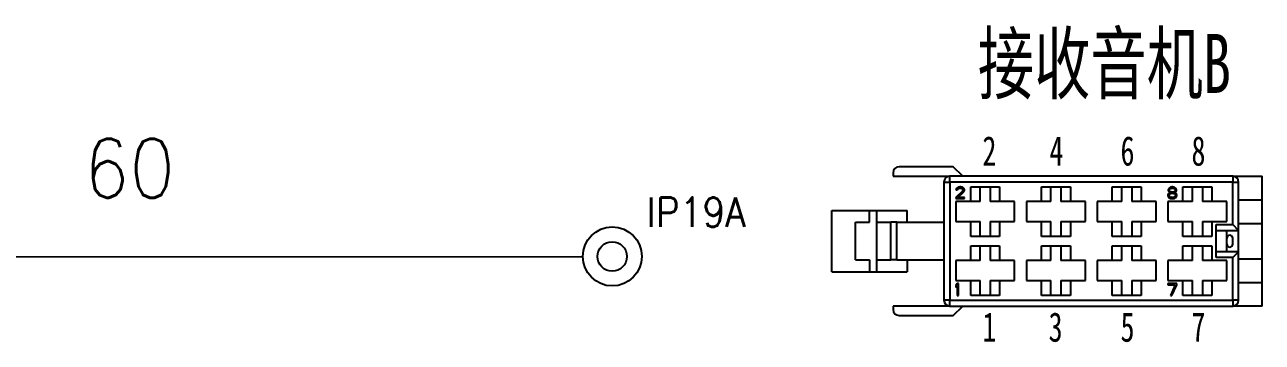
# Model space of a CAD drawing. Header units: inches. Extents: x 47316 to 59086, y 3141 to 11743.
# Drawn here: x 53759.1 to 53864.1, y 8537.2 to 8564.1 of the extents above; entities that cross this region are included whole.
import ezdxf

# ---------------------------------------------------------------- set-up
doc = ezdxf.new("R2010")
doc.units = ezdxf.units.IN
doc.header["$MEASUREMENT"] = 0
doc.layers.add('___SHELL', color=7, linetype='Continuous')
doc.styles.add('MtX_FangSong_GB2312', font='')
doc.styles.get("Standard").update_dxf_attribs({"font": ''})
doc.styles.get('MtX_FangSong_GB2312').set_extended_font_data('FangSong_GB2312')
doc.styles.get('Standard').set_extended_font_data('SimSun')
doc.linetypes.add('_VH_OTCON', pattern='A,0.0001,[7,VeSys.shx,S=0.1,R=0,X=0,Y=0],-0.4,[7,VeSys.shx,S=0.1,R=0,X=0,Y=0],-0.4,["X",Standard,S=1,R=0,X=-0.5,Y=-0.5],-0.0001,[7,VeSys.shx,S=0.1,R=0,X=0,Y=0],-0.4', length=1.2002)

msp = doc.modelspace()

# ---------------------------------------------------------------- linework, layer by layer
at = {"color": 0, "linetype": '_VH_OTCON', "lineweight": -2, "ltscale": 5}
msp.add_line((53728.66, 8544.44), (53806.42, 8544.49), dxfattribs=at)
at = {"color": 0, "linetype": 'Continuous', "lineweight": -2}
for radius in [2.5, 1.25]:
    msp.add_circle((53808.92, 8544.49), radius, dxfattribs=at)
at = {"layer": '___SHELL', "color": 0, "lineweight": -2, "ltscale": 0.0075}
for p, q in [((53832.75, 8551.59), (53832.75, 8551.29)), ((53832.75, 8540.29), (53832.75, 8539.99))]:
    msp.add_line(p, q, dxfattribs=at)
at = {"layer": '___SHELL', "color": 0, "lineweight": -2, "ltscale": 0.114999}
for p, q in [((53837.85, 8552.09), (53833.25, 8552.09)), ((53833.25, 8539.49), (53837.85, 8539.49))]:
    msp.add_line(p, q, dxfattribs=at)
at = {"layer": '___SHELL', "color": 0, "lineweight": -2, "ltscale": 0.028284}
for p, q in [((53838.65, 8551.29), (53837.85, 8552.09)), ((53837.85, 8539.49), (53838.65, 8540.29))]:
    msp.add_line(p, q, dxfattribs=at)
at = {"layer": '___SHELL', "color": 0, "lineweight": -2, "ltscale": 0.12}
for p, q in [((53832.75, 8551.29), (53837.55, 8551.29)), ((53837.55, 8540.29), (53832.75, 8540.29))]:
    msp.add_line(p, q, dxfattribs=at)
at = {"layer": '___SHELL', "color": 0, "lineweight": -2, "ltscale": 0.0125}
for p, q in [((53837.05, 8550.79), (53837.55, 8550.79)), ((53837.55, 8550.79), (53837.55, 8551.29)), ((53861.55, 8551.29), (53861.55, 8550.79)), ((53861.55, 8550.79), (53862.05, 8550.79)), ((53833.05, 8547.39), (53832.55, 8547.39)), ((53861.55, 8545.54), (53861.55, 8546.04)), ((53833.05, 8544.19), (53832.55, 8544.19)), ((53837.55, 8540.79), (53837.05, 8540.79)), ((53837.55, 8540.29), (53837.55, 8540.79)), ((53861.55, 8540.79), (53861.55, 8540.29)), ((53862.05, 8540.79), (53861.55, 8540.79))]:
    msp.add_line(p, q, dxfattribs=at)
at = {"layer": '___SHELL', "color": 0, "lineweight": -2, "ltscale": 0.25}
for p, q in [((53837.05, 8550.79), (53837.05, 8540.79)), ((53837.55, 8550.79), (53837.55, 8540.79))]:
    msp.add_line(p, q, dxfattribs=at)
at = {"layer": '___SHELL', "color": 0, "lineweight": -2}
for p, q in [((53861.55, 8551.29), (53837.55, 8551.29)), ((53861.55, 8550.79), (53837.55, 8550.79)), ((53837.55, 8540.79), (53861.55, 8540.79)), ((53837.55, 8540.29), (53861.55, 8540.29))]:
    msp.add_line(p, q, dxfattribs=at)
at = {"layer": '___SHELL', "color": 0, "lineweight": -2, "ltscale": 0.002978}
msp.add_line((53838.18, 8550.32), (53838.1, 8550.24), dxfattribs=at)
at = {"layer": '___SHELL', "color": 0, "lineweight": -2, "ltscale": 0.002339}
for p, q in [((53838.26, 8550.37), (53838.18, 8550.32)), ((53838.7, 8550.32), (53838.62, 8550.37)), ((53856.22, 8549.79), (53856.3, 8549.83)), ((53856.3, 8549.52), (53856.22, 8549.56)), ((53856.55, 8549.83), (53856.64, 8549.79)), ((53856.64, 8549.56), (53856.55, 8549.52))]:
    msp.add_line(p, q, dxfattribs=at)
at = {"layer": '___SHELL', "color": 0, "lineweight": -2, "ltscale": 0.003685}
msp.add_line((53838.41, 8550.39), (53838.26, 8550.37), dxfattribs=at)
at = {"layer": '___SHELL', "color": 0, "lineweight": -2, "ltscale": 0.002083}
msp.add_line((53838.49, 8550.39), (53838.41, 8550.39), dxfattribs=at)
at = {"layer": '___SHELL', "color": 0, "lineweight": -2, "ltscale": 0.00317}
msp.add_line((53838.62, 8550.37), (53838.49, 8550.39), dxfattribs=at)
at = {"layer": '___SHELL', "color": 0, "lineweight": -2, "ltscale": 0.002979}
msp.add_line((53838.78, 8550.24), (53838.7, 8550.32), dxfattribs=at)
at = {"layer": '___SHELL', "color": 0, "lineweight": -2, "ltscale": 0.061249}
for p, q in [((53839.33, 8550.39), (53841.78, 8550.39)), ((53845.33, 8550.39), (53847.78, 8550.39)), ((53851.33, 8550.39), (53853.78, 8550.39)), ((53857.33, 8550.39), (53859.78, 8550.39)), ((53841.78, 8546.19), (53839.33, 8546.19)), ((53847.78, 8546.19), (53845.33, 8546.19)), ((53853.78, 8546.19), (53851.33, 8546.19)), ((53859.78, 8546.19), (53857.33, 8546.19)), ((53839.33, 8545.39), (53841.78, 8545.39)), ((53845.33, 8545.39), (53847.78, 8545.39)), ((53851.33, 8545.39), (53853.78, 8545.39)), ((53857.33, 8545.39), (53859.78, 8545.39)), ((53841.78, 8541.19), (53839.33, 8541.19)), ((53847.78, 8541.19), (53845.33, 8541.19)), ((53853.78, 8541.19), (53851.33, 8541.19)), ((53859.78, 8541.19), (53857.33, 8541.19))]:
    msp.add_line(p, q, dxfattribs=at)
at = {"layer": '___SHELL', "color": 0, "lineweight": -2, "ltscale": 0.03125}
for p, q in [((53839.33, 8549.14), (53839.33, 8550.39)), ((53840.13, 8549.14), (53840.13, 8550.39)), ((53840.98, 8550.39), (53840.98, 8549.14)), ((53841.78, 8550.39), (53841.78, 8549.14)), ((53845.33, 8549.14), (53845.33, 8550.39)), ((53846.13, 8549.14), (53846.13, 8550.39)), ((53846.98, 8550.39), (53846.98, 8549.14)), ((53847.78, 8550.39), (53847.78, 8549.14)), ((53851.33, 8549.14), (53851.33, 8550.39)), ((53852.13, 8549.14), (53852.13, 8550.39)), ((53852.98, 8550.39), (53852.98, 8549.14)), ((53853.78, 8550.39), (53853.78, 8549.14)), ((53857.33, 8549.14), (53857.33, 8550.39)), ((53858.13, 8549.14), (53858.13, 8550.39)), ((53858.98, 8550.39), (53858.98, 8549.14)), ((53859.78, 8550.39), (53859.78, 8549.14)), ((53839.33, 8546.19), (53839.33, 8547.44)), ((53840.13, 8546.19), (53840.13, 8547.44)), ((53840.98, 8547.44), (53840.98, 8546.19)), ((53841.78, 8547.44), (53841.78, 8546.19)), ((53845.33, 8546.19), (53845.33, 8547.44)), ((53846.13, 8546.19), (53846.13, 8547.44)), ((53846.98, 8547.44), (53846.98, 8546.19)), ((53847.78, 8547.44), (53847.78, 8546.19)), ((53851.33, 8546.19), (53851.33, 8547.44)), ((53852.13, 8546.19), (53852.13, 8547.44)), ((53852.98, 8547.44), (53852.98, 8546.19)), ((53853.78, 8547.44), (53853.78, 8546.19)), ((53857.33, 8546.19), (53857.33, 8547.44)), ((53858.13, 8546.19), (53858.13, 8547.44)), ((53858.98, 8547.44), (53858.98, 8546.19)), ((53859.78, 8547.44), (53859.78, 8546.19)), ((53839.33, 8544.14), (53839.33, 8545.39)), ((53840.13, 8544.14), (53840.13, 8545.39)), ((53840.98, 8545.39), (53840.98, 8544.14)), ((53841.78, 8545.39), (53841.78, 8544.14)), ((53845.33, 8544.14), (53845.33, 8545.39)), ((53846.13, 8544.14), (53846.13, 8545.39)), ((53846.98, 8545.39), (53846.98, 8544.14)), ((53847.78, 8545.39), (53847.78, 8544.14)), ((53851.33, 8544.14), (53851.33, 8545.39)), ((53852.13, 8544.14), (53852.13, 8545.39)), ((53852.98, 8545.39), (53852.98, 8544.14)), ((53853.78, 8545.39), (53853.78, 8544.14)), ((53857.33, 8544.14), (53857.33, 8545.39)), ((53858.13, 8544.14), (53858.13, 8545.39)), ((53858.98, 8545.39), (53858.98, 8544.14)), ((53859.78, 8545.39), (53859.78, 8544.14)), ((53839.33, 8541.19), (53839.33, 8542.44)), ((53840.13, 8541.19), (53840.13, 8542.44)), ((53840.98, 8542.44), (53840.98, 8541.19)), ((53841.78, 8542.44), (53841.78, 8541.19)), ((53845.33, 8541.19), (53845.33, 8542.44)), ((53846.13, 8541.19), (53846.13, 8542.44)), ((53846.98, 8542.44), (53846.98, 8541.19)), ((53847.78, 8542.44), (53847.78, 8541.19)), ((53851.33, 8541.19), (53851.33, 8542.44)), ((53852.13, 8541.19), (53852.13, 8542.44)), ((53852.98, 8542.44), (53852.98, 8541.19)), ((53853.78, 8542.44), (53853.78, 8541.19)), ((53857.33, 8541.19), (53857.33, 8542.44)), ((53858.13, 8541.19), (53858.13, 8542.44)), ((53858.98, 8542.44), (53858.98, 8541.19)), ((53859.78, 8542.44), (53859.78, 8541.19))]:
    msp.add_line(p, q, dxfattribs=at)
at = {"layer": '___SHELL', "color": 0, "lineweight": -2, "ltscale": 0.003055}
for p, q in [((53856.28, 8550.37), (53856.18, 8550.3)), ((53856.68, 8550.3), (53856.57, 8550.37))]:
    msp.add_line(p, q, dxfattribs=at)
at = {"layer": '___SHELL', "color": 0, "lineweight": -2, "ltscale": 0.002657}
for p, q in [((53856.39, 8550.39), (53856.28, 8550.37)), ((53856.57, 8550.37), (53856.47, 8550.39)), ((53838.28, 8550.26), (53838.39, 8550.28)), ((53838.47, 8550.28), (53838.57, 8550.26))]:
    msp.add_line(p, q, dxfattribs=at)
at = {"layer": '___SHELL', "color": 0, "lineweight": -2, "ltscale": 0.002084}
for p, q in [((53856.47, 8550.39), (53856.39, 8550.39)), ((53838.39, 8550.28), (53838.47, 8550.28)), ((53856.39, 8550.28), (53856.47, 8550.28)), ((53856.47, 8549.94), (53856.39, 8549.94)), ((53856.39, 8549.86), (53856.47, 8549.86)), ((53856.47, 8549.49), (53856.39, 8549.49))]:
    msp.add_line(p, q, dxfattribs=at)
at = {"layer": '___SHELL', "color": 0, "lineweight": -2, "ltscale": 0.0625}
for p, q in [((53861.55, 8551.29), (53864.05, 8551.29)), ((53864.05, 8540.29), (53861.55, 8540.29))]:
    msp.add_line(p, q, dxfattribs=at)
at = {"layer": '___SHELL', "color": 0, "lineweight": -2, "ltscale": 0.09}
for p, q in [((53861.55, 8547.19), (53861.55, 8550.79)), ((53861.55, 8540.79), (53861.55, 8544.39))]:
    msp.add_line(p, q, dxfattribs=at)
at = {"layer": '___SHELL', "color": 0, "lineweight": -2, "ltscale": 0.1025}
for p, q in [((53862.05, 8546.69), (53862.05, 8550.79)), ((53862.05, 8540.79), (53862.05, 8544.89))]:
    msp.add_line(p, q, dxfattribs=at)
at = {"layer": '___SHELL', "color": 0, "lineweight": -2, "ltscale": 0.05}
for p, q in [((53864.05, 8549.29), (53864.05, 8551.29)), ((53862.05, 8549.29), (53864.05, 8549.29)), ((53864.05, 8547.29), (53864.05, 8549.29)), ((53862.05, 8547.29), (53864.05, 8547.29)), ((53862.05, 8544.29), (53864.05, 8544.29)), ((53864.05, 8542.29), (53864.05, 8544.29)), ((53862.05, 8542.29), (53864.05, 8542.29)), ((53864.05, 8540.29), (53864.05, 8542.29))]:
    msp.add_line(p, q, dxfattribs=at)
at = {"layer": '___SHELL', "color": 0, "lineweight": -2, "ltscale": 0.019736}
msp.add_line((53838.64, 8550.03), (53838.05, 8549.49), dxfattribs=at)
at = {"layer": '___SHELL', "color": 0, "lineweight": -2, "ltscale": 0.00266}
for p, q in [((53838.05, 8549.49), (53838.05, 8549.39)), ((53838.8, 8549.39), (53838.8, 8549.49)), ((53856.05, 8542.19), (53856.05, 8542.08)), ((53856.8, 8542.08), (53856.8, 8542.19))]:
    msp.add_line(p, q, dxfattribs=at)
at = {"layer": '___SHELL', "color": 0, "lineweight": -2, "ltscale": 0.01875}
for p, q in [((53838.05, 8549.39), (53838.8, 8549.39)), ((53856.8, 8542.19), (53856.05, 8542.19))]:
    msp.add_line(p, q, dxfattribs=at)
at = {"layer": '___SHELL', "color": 0, "lineweight": -2, "ltscale": 0.00219}
for p, q in [((53838.1, 8550.24), (53838.07, 8550.15)), ((53838.8, 8550.15), (53838.78, 8550.24)), ((53838.78, 8550.03), (53838.8, 8550.11))]:
    msp.add_line(p, q, dxfattribs=at)
at = {"layer": '___SHELL', "color": 0, "lineweight": -2, "ltscale": 0.002605}
msp.add_line((53838.07, 8550.15), (53838.18, 8550.15), dxfattribs=at)
at = {"layer": '___SHELL', "color": 0, "lineweight": -2, "ltscale": 0.001906}
for p, q in [((53838.18, 8550.15), (53838.22, 8550.22)), ((53838.64, 8550.22), (53838.68, 8550.15)), ((53838.74, 8549.96), (53838.78, 8550.03)), ((53856.18, 8550.13), (53856.22, 8550.2)), ((53856.22, 8550.03), (53856.18, 8550.09)), ((53856.64, 8550.2), (53856.68, 8550.13)), ((53856.68, 8550.09), (53856.64, 8550.03))]:
    msp.add_line(p, q, dxfattribs=at)
at = {"layer": '___SHELL', "color": 0, "lineweight": -2, "ltscale": 0.001891}
for p, q in [((53838.22, 8550.22), (53838.28, 8550.26)), ((53838.57, 8550.26), (53838.64, 8550.22))]:
    msp.add_line(p, q, dxfattribs=at)
at = {"layer": '___SHELL', "color": 0, "lineweight": -2, "ltscale": 0.017506}
msp.add_line((53838.22, 8549.49), (53838.74, 8549.96), dxfattribs=at)
at = {"layer": '___SHELL', "color": 0, "lineweight": -2, "ltscale": 0.014583}
msp.add_line((53838.8, 8549.49), (53838.22, 8549.49), dxfattribs=at)
at = {"layer": '___SHELL', "color": 0, "lineweight": -2, "ltscale": 0.002369}
for p, q in [((53838.68, 8550.11), (53838.64, 8550.03)), ((53856.07, 8550.07), (53856.12, 8549.98)), ((53856.74, 8549.98), (53856.78, 8550.07))]:
    msp.add_line(p, q, dxfattribs=at)
at = {"layer": '___SHELL', "color": 0, "lineweight": -2, "ltscale": 0.001064}
for p, q in [((53838.68, 8550.15), (53838.68, 8550.11)), ((53838.8, 8550.11), (53838.8, 8550.15)), ((53856.18, 8550.09), (53856.18, 8550.13)), ((53856.68, 8550.13), (53856.68, 8550.09))]:
    msp.add_line(p, q, dxfattribs=at)
at = {"layer": '___SHELL', "color": 0, "lineweight": -2, "ltscale": 0.002857}
for p, q in [((53856.1, 8549.81), (53856.05, 8549.71)), ((53856.05, 8549.64), (53856.1, 8549.54)), ((53856.12, 8550.24), (53856.07, 8550.13)), ((53856.78, 8550.13), (53856.74, 8550.24)), ((53856.8, 8549.71), (53856.76, 8549.81)), ((53856.76, 8549.54), (53856.8, 8549.64))]:
    msp.add_line(p, q, dxfattribs=at)
at = {"layer": '___SHELL', "color": 0, "lineweight": -2, "ltscale": 0.001596}
for p, q in [((53856.05, 8549.71), (53856.05, 8549.64)), ((53856.16, 8549.64), (53856.16, 8549.71)), ((53856.7, 8549.71), (53856.7, 8549.64)), ((53856.8, 8549.64), (53856.8, 8549.71))]:
    msp.add_line(p, q, dxfattribs=at)
at = {"layer": '___SHELL', "color": 0, "lineweight": -2, "ltscale": 0.001595}
for p, q in [((53856.07, 8550.13), (53856.07, 8550.07)), ((53856.78, 8550.07), (53856.78, 8550.13))]:
    msp.add_line(p, q, dxfattribs=at)
at = {"layer": '___SHELL', "color": 0, "lineweight": -2, "ltscale": 0.002624}
for p, q in [((53856.18, 8549.88), (53856.1, 8549.81)), ((53856.22, 8550.2), (53856.3, 8550.26)), ((53856.3, 8549.96), (53856.22, 8550.03)), ((53856.55, 8550.26), (53856.64, 8550.2)), ((53856.64, 8550.03), (53856.55, 8549.96)), ((53856.76, 8549.81), (53856.68, 8549.88))]:
    msp.add_line(p, q, dxfattribs=at)
at = {"layer": '___SHELL', "color": 0, "lineweight": -2, "ltscale": 0.002233}
for p, q in [((53856.1, 8549.54), (53856.16, 8549.47)), ((53856.12, 8549.98), (53856.18, 8549.92)), ((53856.68, 8549.92), (53856.74, 8549.98)), ((53856.7, 8549.47), (53856.76, 8549.54))]:
    msp.add_line(p, q, dxfattribs=at)
at = {"layer": '___SHELL', "color": 0, "lineweight": -2, "ltscale": 0.002234}
for p, q in [((53856.18, 8550.3), (53856.12, 8550.24)), ((53856.74, 8550.24), (53856.68, 8550.3))]:
    msp.add_line(p, q, dxfattribs=at)
at = {"layer": '___SHELL', "color": 0, "lineweight": -2, "ltscale": 0.002639}
for p, q in [((53856.16, 8549.71), (53856.22, 8549.79)), ((53856.64, 8549.79), (53856.7, 8549.71))]:
    msp.add_line(p, q, dxfattribs=at)
at = {"layer": '___SHELL', "color": 0, "lineweight": -2, "ltscale": 0.00264}
for p, q in [((53856.22, 8549.56), (53856.16, 8549.64)), ((53856.7, 8549.64), (53856.64, 8549.56))]:
    msp.add_line(p, q, dxfattribs=at)
at = {"layer": '___SHELL', "color": 0, "lineweight": -2, "ltscale": 0.003053}
for p, q in [((53856.16, 8549.47), (53856.26, 8549.41)), ((53856.6, 8549.41), (53856.7, 8549.47))]:
    msp.add_line(p, q, dxfattribs=at)
at = {"layer": '___SHELL', "color": 0, "lineweight": -2, "ltscale": 0.00117}
for p, q in [((53856.18, 8549.92), (53856.22, 8549.9)), ((53856.22, 8549.9), (53856.18, 8549.88)), ((53856.64, 8549.9), (53856.68, 8549.92)), ((53856.68, 8549.88), (53856.64, 8549.9))]:
    msp.add_line(p, q, dxfattribs=at)
at = {"layer": '___SHELL', "color": 0, "lineweight": -2, "ltscale": 0.002658}
for p, q in [((53856.26, 8549.41), (53856.37, 8549.39)), ((53856.49, 8549.39), (53856.6, 8549.41))]:
    msp.add_line(p, q, dxfattribs=at)
at = {"layer": '___SHELL', "color": 0, "lineweight": -2, "ltscale": 0.00215}
for p, q in [((53856.3, 8550.26), (53856.39, 8550.28)), ((53856.39, 8549.94), (53856.3, 8549.96)), ((53856.3, 8549.83), (53856.39, 8549.86)), ((53856.39, 8549.49), (53856.3, 8549.52)), ((53856.47, 8550.28), (53856.55, 8550.26)), ((53856.55, 8549.96), (53856.47, 8549.94)), ((53856.47, 8549.86), (53856.55, 8549.83)), ((53856.55, 8549.52), (53856.47, 8549.49))]:
    msp.add_line(p, q, dxfattribs=at)
at = {"layer": '___SHELL', "color": 0, "lineweight": -2, "ltscale": 0.003125}
for p, q in [((53856.37, 8549.39), (53856.49, 8549.39)), ((53838.3, 8542.19), (53838.18, 8542.19)), ((53838.18, 8541.19), (53838.3, 8541.19)), ((53856.26, 8541.19), (53856.39, 8541.19))]:
    msp.add_line(p, q, dxfattribs=at)
at = {"layer": '___SHELL', "color": 0, "lineweight": -2, "ltscale": 0.08}
for p, q in [((53827.55, 8548.39), (53830.75, 8548.39)), ((53829.55, 8544.19), (53829.55, 8547.39)), ((53831.35, 8544.19), (53831.35, 8547.39)), ((53832.55, 8544.19), (53832.55, 8547.39)), ((53833.05, 8544.19), (53833.05, 8547.39)), ((53827.55, 8543.19), (53830.75, 8543.19))]:
    msp.add_line(p, q, dxfattribs=at)
at = {"layer": '___SHELL', "color": 0, "lineweight": -2, "ltscale": 0.13}
msp.add_line((53827.55, 8543.19), (53827.55, 8548.39), dxfattribs=at)
at = {"layer": '___SHELL', "color": 0, "lineweight": -2, "ltscale": 0.014999}
for p, q in [((53830.75, 8548.39), (53831.35, 8548.39)), ((53830.75, 8543.19), (53831.35, 8543.19))]:
    msp.add_line(p, q, dxfattribs=at)
at = {"layer": '___SHELL', "color": 0, "lineweight": -2, "ltscale": 0.025}
for p, q in [((53830.75, 8547.39), (53830.75, 8548.39)), ((53831.35, 8547.39), (53831.35, 8548.39)), ((53833.95, 8547.39), (53833.95, 8548.39)), ((53830.75, 8544.19), (53830.75, 8543.19)), ((53831.35, 8543.19), (53831.35, 8544.19)), ((53833.95, 8544.19), (53833.95, 8543.19)), ((53838.3, 8541.19), (53838.3, 8542.19))]:
    msp.add_line(p, q, dxfattribs=at)
at = {"layer": '___SHELL', "color": 0, "lineweight": -2, "ltscale": 0.065001}
for p, q in [((53831.35, 8548.39), (53833.95, 8548.39)), ((53831.35, 8543.19), (53833.95, 8543.19))]:
    msp.add_line(p, q, dxfattribs=at)
at = {"layer": '___SHELL', "color": 0, "lineweight": -2, "ltscale": 0.0425}
for p, q in [((53838.05, 8549.14), (53838.05, 8547.44)), ((53843.05, 8547.44), (53843.05, 8549.14)), ((53844.05, 8549.14), (53844.05, 8547.44)), ((53849.05, 8547.44), (53849.05, 8549.14)), ((53850.05, 8549.14), (53850.05, 8547.44)), ((53855.05, 8547.44), (53855.05, 8549.14)), ((53856.05, 8549.14), (53856.05, 8547.44)), ((53861.05, 8547.44), (53861.05, 8549.14)), ((53838.05, 8544.14), (53838.05, 8542.44)), ((53843.05, 8542.44), (53843.05, 8544.14)), ((53844.05, 8544.14), (53844.05, 8542.44)), ((53849.05, 8542.44), (53849.05, 8544.14)), ((53850.05, 8544.14), (53850.05, 8542.44)), ((53855.05, 8542.44), (53855.05, 8544.14)), ((53856.05, 8544.14), (53856.05, 8542.44)), ((53861.05, 8542.44), (53861.05, 8544.14))]:
    msp.add_line(p, q, dxfattribs=at)
at = {"layer": '___SHELL', "color": 0, "lineweight": -2, "ltscale": 0.031876}
for p, q in [((53839.33, 8549.14), (53838.05, 8549.14)), ((53843.05, 8549.14), (53841.78, 8549.14)), ((53845.33, 8549.14), (53844.05, 8549.14)), ((53849.05, 8549.14), (53847.78, 8549.14)), ((53851.33, 8549.14), (53850.05, 8549.14)), ((53855.05, 8549.14), (53853.78, 8549.14)), ((53857.33, 8549.14), (53856.05, 8549.14)), ((53861.05, 8549.14), (53859.78, 8549.14)), ((53838.05, 8547.44), (53839.33, 8547.44)), ((53841.78, 8547.44), (53843.05, 8547.44)), ((53844.05, 8547.44), (53845.33, 8547.44)), ((53847.78, 8547.44), (53849.05, 8547.44)), ((53850.05, 8547.44), (53851.33, 8547.44)), ((53853.78, 8547.44), (53855.05, 8547.44)), ((53856.05, 8547.44), (53857.33, 8547.44)), ((53859.78, 8547.44), (53861.05, 8547.44)), ((53839.33, 8544.14), (53838.05, 8544.14)), ((53843.05, 8544.14), (53841.78, 8544.14)), ((53845.33, 8544.14), (53844.05, 8544.14)), ((53849.05, 8544.14), (53847.78, 8544.14)), ((53851.33, 8544.14), (53850.05, 8544.14)), ((53855.05, 8544.14), (53853.78, 8544.14)), ((53857.33, 8544.14), (53856.05, 8544.14)), ((53861.05, 8544.14), (53859.78, 8544.14)), ((53838.05, 8542.44), (53839.33, 8542.44)), ((53841.78, 8542.44), (53843.05, 8542.44)), ((53844.05, 8542.44), (53845.33, 8542.44)), ((53847.78, 8542.44), (53849.05, 8542.44)), ((53850.05, 8542.44), (53851.33, 8542.44)), ((53853.78, 8542.44), (53855.05, 8542.44)), ((53856.05, 8542.44), (53857.33, 8542.44)), ((53859.78, 8542.44), (53861.05, 8542.44))]:
    msp.add_line(p, q, dxfattribs=at)
at = {"layer": '___SHELL', "color": 0, "lineweight": -2, "ltscale": 0.02}
for p, q in [((53840.13, 8549.14), (53839.33, 8549.14)), ((53841.78, 8549.14), (53840.98, 8549.14)), ((53846.13, 8549.14), (53845.33, 8549.14)), ((53847.78, 8549.14), (53846.98, 8549.14)), ((53852.13, 8549.14), (53851.33, 8549.14)), ((53853.78, 8549.14), (53852.98, 8549.14)), ((53858.13, 8549.14), (53857.33, 8549.14)), ((53859.78, 8549.14), (53858.98, 8549.14)), ((53839.33, 8547.44), (53840.13, 8547.44)), ((53840.98, 8547.44), (53841.78, 8547.44)), ((53845.33, 8547.44), (53846.13, 8547.44)), ((53846.98, 8547.44), (53847.78, 8547.44)), ((53851.33, 8547.44), (53852.13, 8547.44)), ((53852.98, 8547.44), (53853.78, 8547.44)), ((53857.33, 8547.44), (53858.13, 8547.44)), ((53858.98, 8547.44), (53859.78, 8547.44)), ((53840.13, 8544.14), (53839.33, 8544.14)), ((53841.78, 8544.14), (53840.98, 8544.14)), ((53846.13, 8544.14), (53845.33, 8544.14)), ((53847.78, 8544.14), (53846.98, 8544.14)), ((53852.13, 8544.14), (53851.33, 8544.14)), ((53853.78, 8544.14), (53852.98, 8544.14)), ((53858.13, 8544.14), (53857.33, 8544.14)), ((53859.78, 8544.14), (53858.98, 8544.14)), ((53839.33, 8542.44), (53840.13, 8542.44)), ((53840.98, 8542.44), (53841.78, 8542.44)), ((53845.33, 8542.44), (53846.13, 8542.44)), ((53846.98, 8542.44), (53847.78, 8542.44)), ((53851.33, 8542.44), (53852.13, 8542.44)), ((53852.98, 8542.44), (53853.78, 8542.44)), ((53857.33, 8542.44), (53858.13, 8542.44)), ((53858.98, 8542.44), (53859.78, 8542.44))]:
    msp.add_line(p, q, dxfattribs=at)
at = {"layer": '___SHELL', "color": 0, "lineweight": -2, "ltscale": 0.03}
for p, q in [((53829.55, 8547.39), (53830.75, 8547.39)), ((53831.35, 8547.39), (53832.55, 8547.39)), ((53829.55, 8544.19), (53830.75, 8544.19)), ((53831.35, 8544.19), (53832.55, 8544.19)), ((53831.35, 8544.19), (53832.55, 8544.19))]:
    msp.add_line(p, q, dxfattribs=at)
at = {"layer": '___SHELL', "color": 0, "lineweight": -2, "ltscale": 0.1}
for p, q in [((53833.05, 8547.39), (53837.05, 8547.39)), ((53833.05, 8544.19), (53837.05, 8544.19))]:
    msp.add_line(p, q, dxfattribs=at)
at = {"layer": '___SHELL', "color": 0, "lineweight": -2, "ltscale": 0.07}
msp.add_line((53860.15, 8544.39), (53860.15, 8547.19), dxfattribs=at)
at = {"layer": '___SHELL', "color": 0, "lineweight": -2, "ltscale": 0.035001}
for p, q in [((53860.15, 8547.19), (53861.55, 8547.19)), ((53861.55, 8544.39), (53860.15, 8544.39))]:
    msp.add_line(p, q, dxfattribs=at)
at = {"layer": '___SHELL', "color": 0, "lineweight": -2, "ltscale": 0.017678}
for p, q in [((53862.05, 8546.69), (53861.55, 8547.19)), ((53862.05, 8544.89), (53861.55, 8544.39))]:
    msp.add_line(p, q, dxfattribs=at)
at = {"layer": '___SHELL', "color": 0, "lineweight": -2, "ltscale": 0.075}
msp.add_line((53864.05, 8544.29), (53864.05, 8547.29), dxfattribs=at)
at = {"layer": '___SHELL', "color": 0, "lineweight": -2, "ltscale": 0.047501}
for p, q in [((53860.15, 8546.69), (53862.05, 8546.69)), ((53862.05, 8544.89), (53860.15, 8544.89))]:
    msp.add_line(p, q, dxfattribs=at)
at = {"layer": '___SHELL', "color": 0, "lineweight": -2, "ltscale": 0.045}
for p, q in [((53861.05, 8544.89), (53861.05, 8546.69)), ((53862.05, 8544.89), (53862.05, 8546.69))]:
    msp.add_line(p, q, dxfattribs=at)
at = {"layer": '___SHELL', "color": 0, "lineweight": -2, "ltscale": 0.004861}
for p, q in [((53838.18, 8542.19), (53838.05, 8542.04)), ((53838.05, 8541.87), (53838.18, 8542.02))]:
    msp.add_line(p, q, dxfattribs=at)
at = {"layer": '___SHELL', "color": 0, "lineweight": -2, "ltscale": 0.004256}
msp.add_line((53838.05, 8542.04), (53838.05, 8541.87), dxfattribs=at)
at = {"layer": '___SHELL', "color": 0, "lineweight": -2, "ltscale": 0.020745}
msp.add_line((53838.18, 8542.02), (53838.18, 8541.19), dxfattribs=at)
at = {"layer": '___SHELL', "color": 0, "lineweight": -2, "ltscale": 0.015625}
msp.add_line((53856.05, 8542.08), (53856.68, 8542.08), dxfattribs=at)
at = {"layer": '___SHELL', "color": 0, "lineweight": -2, "ltscale": 0.02465}
for p, q in [((53856.68, 8542.08), (53856.26, 8541.19)), ((53856.39, 8541.19), (53856.8, 8542.08))]:
    msp.add_line(p, q, dxfattribs=at)
at = {"layer": '___SHELL', "color": 0, "lineweight": -2}
for centre, radius, start, end in [((53833.25, 8551.59), 0.5, 90, 180), ((53837.55, 8550.79), 0.5, 90, 180), ((53861.55, 8550.79), 0.5, 0, 90), ((53861.3, 8546.04), 0.25, 0, 180), ((53861.3, 8545.54), 0.25, 180, 0), ((53833.25, 8539.99), 0.5, 180, 270), ((53837.55, 8540.79), 0.5, 180, 270), ((53861.55, 8540.79), 0.5, 270, 0)]:
    msp.add_arc(centre, radius, start, end, dxfattribs=at)

# ---------------------------------------------------------------- texts
at = {"color": 0, "lineweight": -2, "style": 'MtX_FangSong_GB2312', "width": 0.7}
msp.add_text('接收音机B', height=5, rotation=360, dxfattribs=at).set_placement((53839.93, 8558.35))
at = {"color": 7, "linetype": '_VH_OTCON', "lineweight": 18, "ltscale": 5, "insert": (53764.11, 8554.46), "char_height": 5, "width": 8.5714, "attachment_point": 1, "rotation": 0.0386}
msp.add_mtext('\\Fromans.shx;\\W0.9000000000;\\T1.0000000000;\\o\\l60', dxfattribs=at)
at = {"color": 21, "linetype": 'Continuous', "lineweight": 15, "insert": (53811.85, 8549.49), "char_height": 2.5, "width": 9.3214, "attachment_point": 1}
msp.add_mtext('\\Fromans.shx;\\W0.9000000000;\\T1.0000000000;\\o\\lIP19A', dxfattribs=at)
at = {"layer": '___SHELL', "color": 0, "lineweight": -2, "style": 'MtX_FangSong_GB2312', "width": 0.7}
for s, p in [('2', (53840.32, 8552.19)), ('4', (53846, 8552.19)), ('6', (53852.03, 8552.19)), ('8', (53858.05, 8552.19)), ('1', (53840.32, 8537.26)), ('3', (53845.93, 8537.26)), ('5', (53852.03, 8537.26)), ('7', (53858.04, 8537.26))]:
    msp.add_text(s, height=2.5, dxfattribs=at).set_placement(p)

doc.saveas('drawing.dxf')
